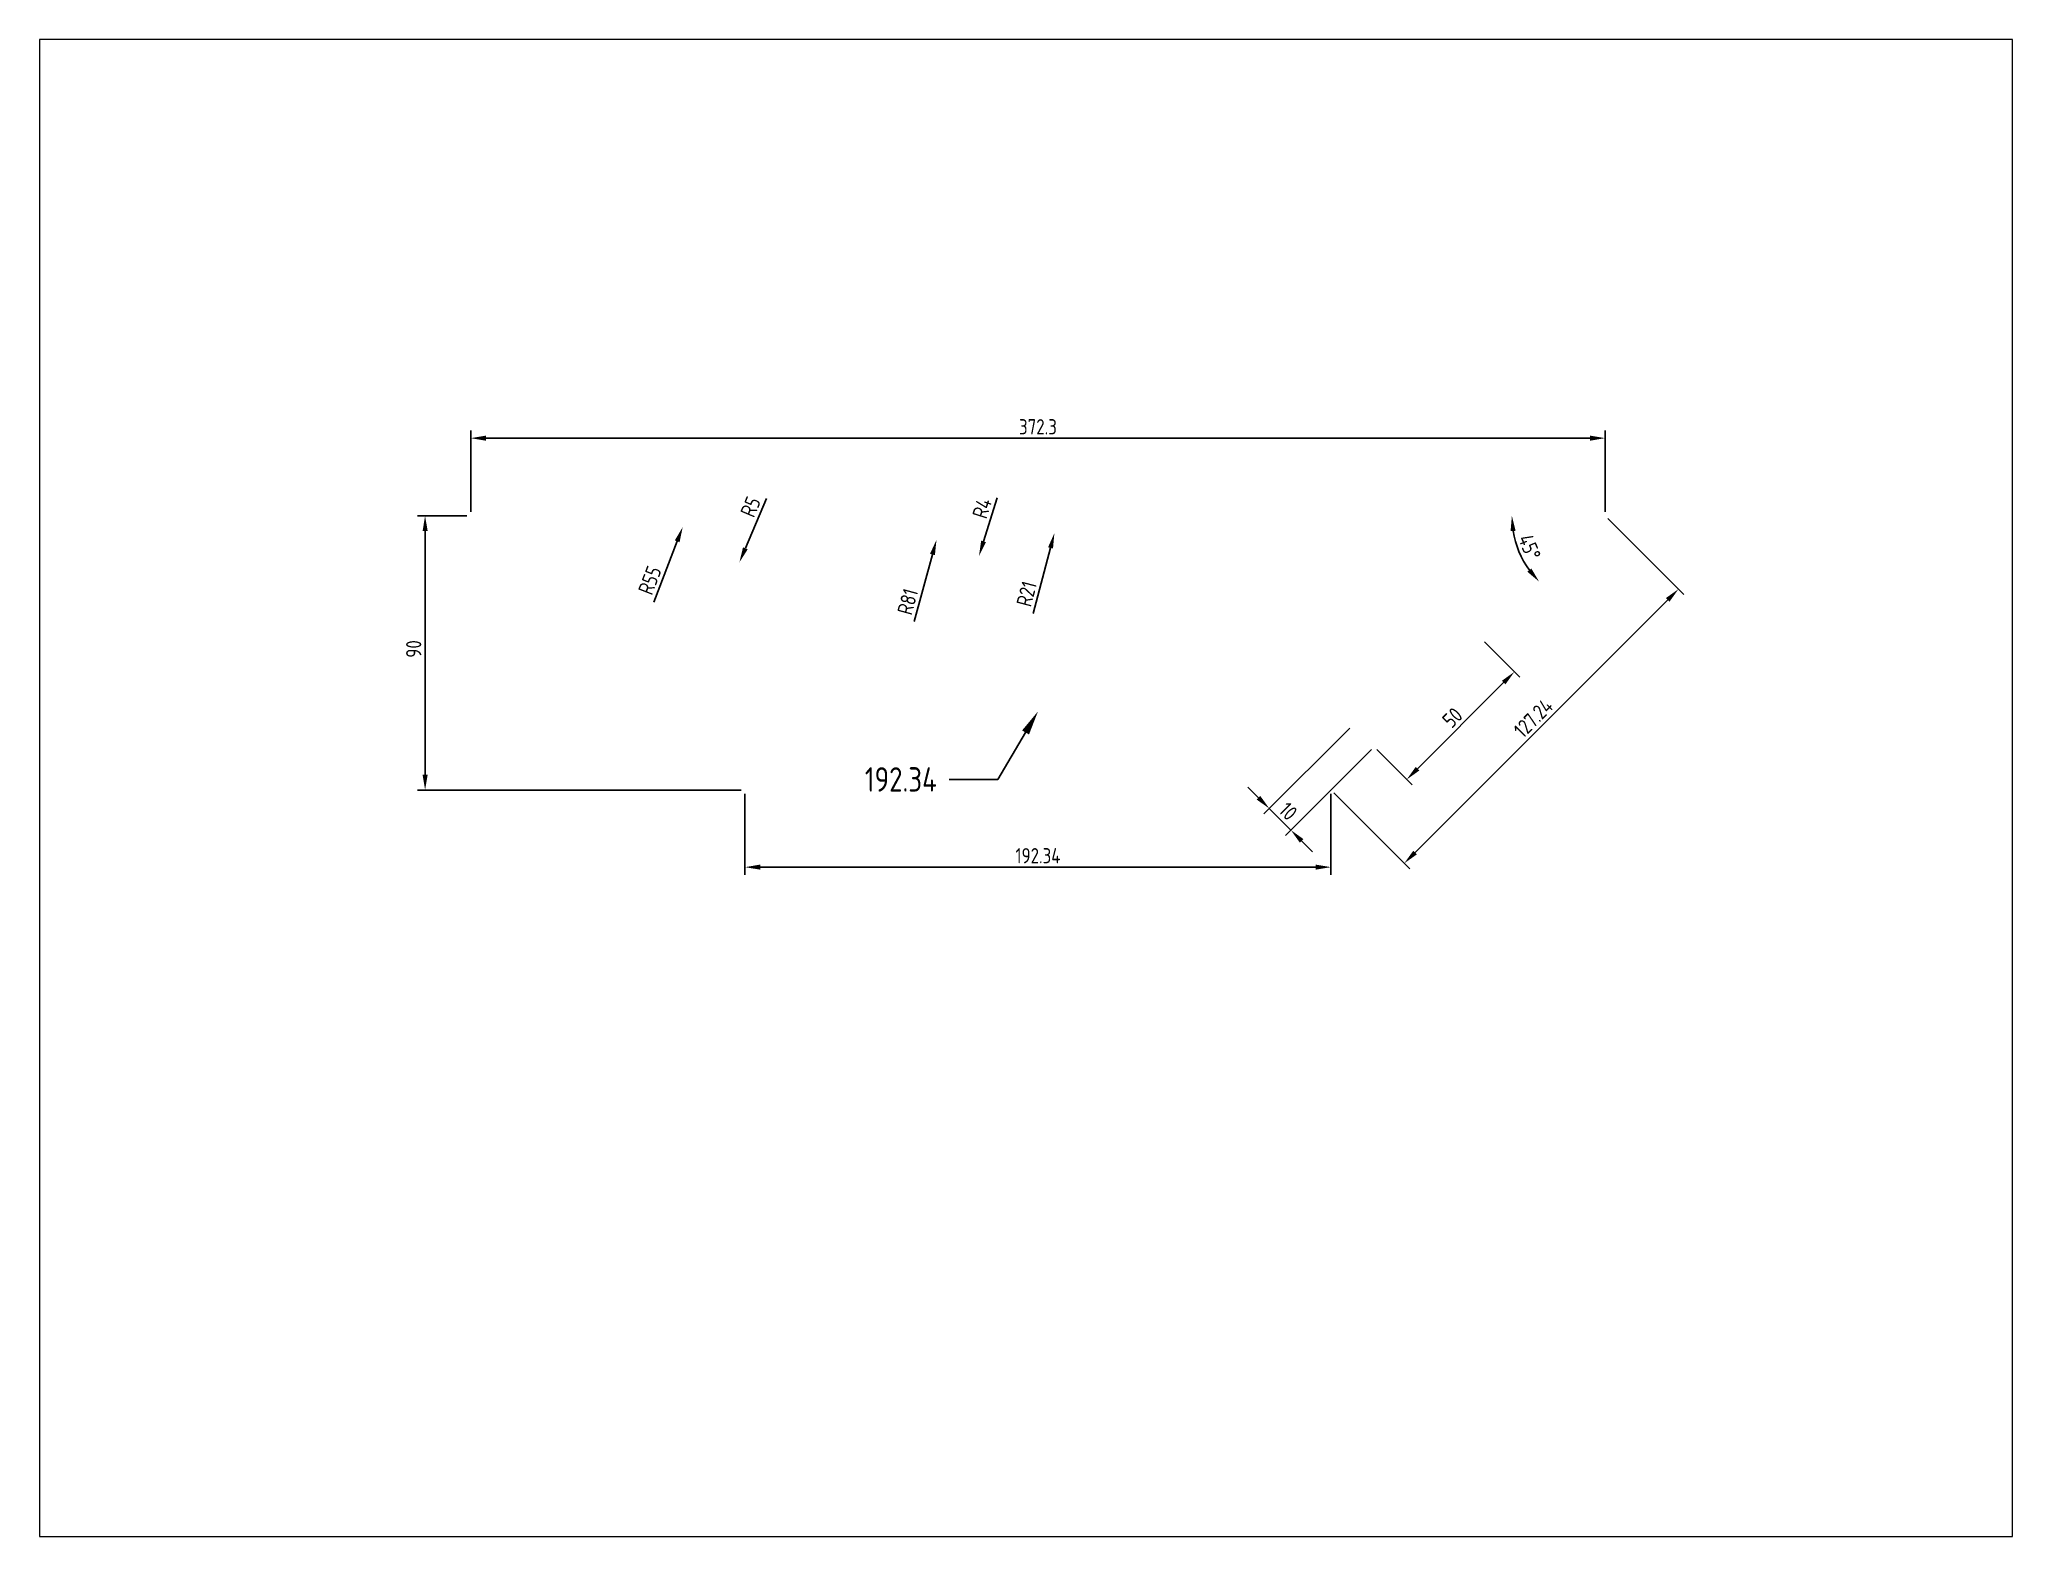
# Paper-space layout 'Лист1' of a CAD drawing. Header units: millimetres. Extents: x 26 to 231, y 20 to 176.
# The model-space entities are those that its viewports show. They can reach past a viewport. Long polylines and large blocks are cut down to what shows.
import ezdxf
from ezdxf import colors
from ezdxf.entities.mleader import LeaderData, LeaderLine
from ezdxf.math import Vec2, Vec3

# ---------------------------------------------------------------- set-up
doc = ezdxf.new("R2010")
doc.units = ezdxf.units.MM
doc.styles.get("Standard").update_dxf_attribs({"font": 'GOST.ttf'})
doc.dimstyles.new('ISO-25', dxfattribs={"dimtxt": 2.5, "dimasz": 2.5, "dimexe": 1.25, "dimexo": 0.625, "dimtad": 1, "dimtxsty": 'Standard', "dimcen": 2.5, "dimadec": 0, "dimazin": 0, "dimtfac": 1, "dimtmove": 0, "dimatfit": 3, "dimfxl": 1, "dimarcsym": 0})

# ---------------------------------------------------------------- blocks, each defined once
blk = doc.blocks.new('*D15')
at = {"color": 0, "lineweight": -2, "transparency": 16777216}
for p, q in [((148.62, 626.15), (148.62, 639.51)), ((151.12, 638.26), (332.28, 638.26)), ((334.78, 626.15), (334.78, 639.51))]:
    blk.add_line(p, q, dxfattribs=at)
at = {"color": 0, "transparency": 16777216}
for points in [[(151.12, 638.68), (151.12, 637.84), (148.62, 638.26)], [(332.28, 638.68), (332.28, 637.84), (334.78, 638.26)]]:
    blk.add_solid(points, dxfattribs=at)
at = {"layer": 'Defpoints', "color": 0, "transparency": 16777216}
for p in [(334.78, 638.26), (148.62, 625.52), (334.78, 625.52, 1.25)]:
    blk.add_point(p, dxfattribs=at)
at = {"color": 0, "lineweight": 9, "transparency": 16777216, "insert": (241.7, 640.13), "char_height": 2.5, "attachment_point": 5}
blk.add_mtext('372.3', dxfattribs=at)
blk = doc.blocks.new('*D16')
at = {"color": 0, "lineweight": -2, "transparency": 16777216}
blk.add_arc((334.78, 625.52), 15.31, 189.3664, 215.6336, dxfattribs=at)
at = {"color": 0, "transparency": 16777216}
for points in [[(319.26, 623), (320.09, 623.06), (319.47, 625.52)], [(322.66, 616.87), (322.02, 616.33), (323.96, 614.7)]]:
    blk.add_solid(points, dxfattribs=at)
at = {"layer": 'Defpoints', "color": 0, "transparency": 16777216}
for p in [(309.94, 625.52, 1.25), (334.78, 625.52, 1.25), (332.28, 623.02, -1.25), (320, 621.56), (291.61, 582.35, -1.25)]:
    blk.add_point(p, dxfattribs=at)
at = {"color": 0, "lineweight": 9, "transparency": 16777216, "insert": (322.37, 620.38), "char_height": 2.5, "attachment_point": 5, "rotation": 292.5}
blk.add_mtext('45°', dxfattribs=at)
blk = doc.blocks.new('*D19')
at = {"color": 0, "lineweight": -2, "transparency": 16777216}
blk.add_line((221.37, 608.17), (224.39, 619.17), dxfattribs=at)
at = {"color": 0, "transparency": 16777216}
blk.add_solid([(223.99, 619.28), (224.79, 619.06), (225.05, 621.58)], dxfattribs=at)
at = {"layer": 'Defpoints', "color": 0, "transparency": 16777216}
for p in [(225.05, 621.58, 1.25), (214.32, 582.44, 1.25)]:
    blk.add_point(p, dxfattribs=at)
at = {"color": 0, "lineweight": 9, "transparency": 16777216, "insert": (220.32, 611.43), "char_height": 2.5, "attachment_point": 5, "rotation": 74.6671}
blk.add_mtext('R81', dxfattribs=at)
blk = doc.blocks.new('*D20')
at = {"color": 0, "lineweight": -2, "transparency": 16777216}
blk.add_line((240.92, 609.46), (243.76, 620.25), dxfattribs=at)
at = {"color": 0, "transparency": 16777216}
blk.add_solid([(243.36, 620.36), (244.17, 620.15), (244.4, 622.67)], dxfattribs=at)
at = {"layer": 'Defpoints', "color": 0, "transparency": 16777216}
for p in [(244.4, 622.67, 1.25), (241.7, 612.41, 1.25)]:
    blk.add_point(p, dxfattribs=at)
at = {"color": 0, "lineweight": 9, "transparency": 16777216, "insert": (239.84, 612.71), "char_height": 2.5, "attachment_point": 5, "rotation": 75.2606}
blk.add_mtext('R21', dxfattribs=at)
blk = doc.blocks.new('*D21')
at = {"color": 0, "lineweight": -2, "transparency": 16777216}
blk.add_line((178.64, 611.36), (182.5, 621.33), dxfattribs=at)
at = {"color": 0, "transparency": 16777216}
blk.add_solid([(182.11, 621.48), (182.89, 621.18), (183.4, 623.66)], dxfattribs=at)
at = {"layer": 'Defpoints', "color": 0, "transparency": 16777216}
for p in [(183.4, 623.66, 1.25), (173.46, 598.02, 1.25)]:
    blk.add_point(p, dxfattribs=at)
at = {"color": 0, "lineweight": 9, "transparency": 16777216, "insert": (178.01, 614.94), "char_height": 2.5, "attachment_point": 5, "rotation": 68.8088}
blk.add_mtext('R55', dxfattribs=at)
blk = doc.blocks.new('*D22')
at = {"color": 0, "lineweight": -2, "transparency": 16777216}
blk.add_line((197.14, 628.33), (193.69, 620.18), dxfattribs=at)
at = {"color": 0, "transparency": 16777216}
blk.add_solid([(193.3, 620.34), (194.07, 620.02), (192.71, 617.88)], dxfattribs=at)
at = {"layer": 'Defpoints', "color": 0, "transparency": 16777216}
for p in [(193.69, 620.18, 1.25), (192.71, 617.88, 1.25)]:
    blk.add_point(p, dxfattribs=at)
at = {"color": 0, "lineweight": 9, "transparency": 16777216, "insert": (194.54, 626.99), "char_height": 2.5, "attachment_point": 5, "rotation": 66.9992}
blk.add_mtext('R5', dxfattribs=at)
blk = doc.blocks.new('*D23')
at = {"color": 0, "lineweight": -2, "transparency": 16777216}
blk.add_line((235.03, 628.45), (232.77, 621.3), dxfattribs=at)
at = {"color": 0, "transparency": 16777216}
blk.add_solid([(232.38, 621.43), (233.17, 621.18), (232.02, 618.92)], dxfattribs=at)
at = {"layer": 'Defpoints', "color": 0, "transparency": 16777216}
for p in [(232.02, 618.92, 1.25), (232.62, 620.82, 1.25)]:
    blk.add_point(p, dxfattribs=at)
at = {"color": 0, "lineweight": 9, "transparency": 16777216, "insert": (232.53, 626.76), "char_height": 2.5, "attachment_point": 5, "rotation": 72.4523}
blk.add_mtext('R4', dxfattribs=at)
blk = doc.blocks.new('*D24')
at = {"color": 0, "lineweight": -2, "transparency": 16777216}
for p, q in [((147.99, 625.52), (139.88, 625.52)), ((141.13, 623.02), (141.13, 583.02)), ((192.99, 580.52), (139.88, 580.52))]:
    blk.add_line(p, q, dxfattribs=at)
at = {"color": 0, "transparency": 16777216}
for points in [[(140.72, 623.02), (141.55, 623.02), (141.13, 625.52)], [(140.72, 583.02), (141.55, 583.02), (141.13, 580.52)]]:
    blk.add_solid(points, dxfattribs=at)
at = {"layer": 'Defpoints', "color": 0, "transparency": 16777216}
for p in [(148.62, 625.52), (141.13, 580.52), (193.62, 580.52, 1.25)]:
    blk.add_point(p, dxfattribs=at)
at = {"color": 0, "lineweight": 9, "transparency": 16777216, "insert": (139.26, 603.67), "char_height": 2.5, "attachment_point": 5, "rotation": 90}
blk.add_mtext('90', dxfattribs=at)
blk = doc.blocks.new('*D27')
at = {"color": 0, "lineweight": -2, "transparency": 16777216}
for p, q in [((314.97, 604.83), (320.77, 599.03)), ((318.12, 598.15), (303.98, 584.01)), ((297.3, 587.15), (303.09, 581.35))]:
    blk.add_line(p, q, dxfattribs=at)
at = {"color": 0, "transparency": 16777216}
for points in [[(317.82, 598.44), (318.41, 597.85), (319.89, 599.92)], [(303.68, 584.3), (304.27, 583.71), (302.21, 582.24)]]:
    blk.add_solid(points, dxfattribs=at)
at = {"layer": 'Defpoints', "color": 0, "transparency": 16777216}
for p in [(314.53, 605.27, 1.75), (296.85, 587.59, 1.75), (302.21, 582.24)]:
    blk.add_point(p, dxfattribs=at)
at = {"color": 0, "lineweight": 9, "transparency": 16777216, "insert": (309.72, 592.4), "char_height": 2.5, "attachment_point": 5, "rotation": 45}
blk.add_mtext('50', dxfattribs=at)
blk = doc.blocks.new('*D28')
at = {"color": 0, "lineweight": -2, "transparency": 16777216}
for p, q in [((335.23, 625.08), (347.7, 612.61)), ((345.05, 611.72), (303.58, 570.26)), ((290.23, 580.08), (302.7, 567.61))]:
    blk.add_line(p, q, dxfattribs=at)
at = {"color": 0, "transparency": 16777216}
for points in [[(344.75, 612.02), (345.34, 611.43), (346.81, 613.49)], [(303.29, 570.55), (303.88, 569.96), (301.81, 568.49)]]:
    blk.add_solid(points, dxfattribs=at)
at = {"layer": 'Defpoints', "color": 0, "transparency": 16777216}
for p in [(334.78, 625.52, 1.25), (289.78, 580.52, 1.25), (301.81, 568.49)]:
    blk.add_point(p, dxfattribs=at)
at = {"color": 0, "lineweight": 9, "transparency": 16777216, "insert": (322.99, 592.32), "char_height": 2.5, "attachment_point": 5, "rotation": 45}
blk.add_mtext('127.24', dxfattribs=at)
blk = doc.blocks.new('*D29')
at = {"color": 0, "lineweight": -2, "transparency": 16777216}
for p, q in [((292.88, 590.69), (278.78, 576.59)), ((296.41, 587.15), (282.32, 573.06)), ((277.9, 579.24), (276.13, 581.01)), ((283.2, 573.94), (279.67, 577.48)), ((284.97, 572.17), (286.74, 570.4))]:
    blk.add_line(p, q, dxfattribs=at)
at = {"color": 0, "transparency": 16777216}
for points in [[(278.19, 579.54), (277.6, 578.95), (279.67, 577.48)], [(285.26, 572.47), (284.68, 571.88), (283.2, 573.94)]]:
    blk.add_solid(points, dxfattribs=at)
at = {"layer": 'Defpoints', "color": 0, "transparency": 16777216}
for p in [(293.32, 591.13, 1.75), (296.85, 587.59, 1.75), (279.67, 577.48)]:
    blk.add_point(p, dxfattribs=at)
at = {"color": 0, "lineweight": 9, "transparency": 16777216, "insert": (282.76, 577.03), "char_height": 2.5, "attachment_point": 5, "rotation": 315}
blk.add_mtext('10', dxfattribs=at)
blk = doc.blocks.new('*D30')
at = {"color": 0, "lineweight": -2, "transparency": 16777216}
for p, q in [((193.62, 579.9), (193.62, 566.61)), ((289.78, 579.9), (289.78, 566.61)), ((196.12, 567.86), (287.28, 567.86))]:
    blk.add_line(p, q, dxfattribs=at)
at = {"color": 0, "transparency": 16777216}
for points in [[(196.12, 568.28), (196.12, 567.45), (193.62, 567.86)], [(287.28, 568.28), (287.28, 567.45), (289.78, 567.86)]]:
    blk.add_solid(points, dxfattribs=at)
at = {"layer": 'Defpoints', "color": 0, "transparency": 16777216}
for p in [(193.62, 580.52, 1.25), (289.78, 580.52, 1.25), (289.78, 567.86)]:
    blk.add_point(p, dxfattribs=at)
at = {"color": 0, "lineweight": 9, "transparency": 16777216, "insert": (241.7, 569.74), "char_height": 2.5, "attachment_point": 5}
blk.add_mtext('192.34', dxfattribs=at)

msp = doc.modelspace()

# ---------------------------------------------------------------- dimensions: what is measured, and where the dimension line sits
at = {"lineweight": 9}
dim = msp.add_linear_dim(base=(334.783, 638.258), p1=(148.617, 625.521), p2=(334.783, 625.521, 1.25), text='372.3', dimstyle='ISO-25', dxfattribs=at)
dim.commit()
dim.dimension.update_dxf_attribs({"geometry": '*D15', "text_midpoint": (241.7, 640.133)})
for center, mpoint, text, picture, middle in [((193.686, 620.181, 1.25), (192.71, 617.879, 1.25), 'R5', '*D22', (196.268, 626.262)), ((232.623, 620.824, 1.25), (232.02, 618.918, 1.25), 'R4', '*D23', (234.32, 626.19)), ((173.464, 598.021, 1.25), (183.405, 623.661, 1.25), 'R55', '*D21', (179.762, 614.265)), ((241.7, 612.414, 1.25), (244.399, 622.672, 1.25), 'R21', '*D20', (241.652, 612.229)), ((214.318, 582.437, 1.25), (225.051, 621.582, 1.25), 'R81', '*D19', (222.131, 610.933))]:
    dim = msp.add_radius_dim(center=center, mpoint=mpoint, text=text, dimstyle='ISO-25', dxfattribs=at)
    dim.commit()
    dim.dimension.update_dxf_attribs({"geometry": picture, "text_midpoint": middle, "dimtype": 164})
dim = msp.add_linear_dim(base=(141.133, 580.521), p1=(148.617, 625.521), p2=(193.617, 580.521, 1.25), angle=90, text='90', dimstyle='ISO-25', dxfattribs=at)
dim.commit()
dim.dimension.update_dxf_attribs({"geometry": '*D24', "text_midpoint": (141.133, 603.671), "dimtype": 160})
for p1, p2, distance, text, picture, middle in [((334.783, 625.521, 1.25), (289.783, 580.521, 1.25), 17.015, '127.24', '*D28', (322.989, 592.315)), ((314.532, 605.27, 1.75), (296.855, 587.592, 1.75), 7.571, '50', '*D27', (309.721, 592.403)), ((296.855, 587.592, 1.75), (293.319, 591.127, 1.75), 19.307, '10', '*D29', (282.761, 577.034)), ((193.617, 580.521, 1.25), (289.783, 580.521, 1.25), -12.658, '192.34', '*D30', (241.7, 569.738))]:
    dim = msp.add_aligned_dim(p1=p1, p2=p2, distance=distance, text=text, dimstyle='ISO-25', dxfattribs=at)
    dim.commit()
    dim.dimension.update_dxf_attribs({"geometry": picture, "text_midpoint": middle})
dim = msp.add_angular_dim_2l(base=(319.995, 621.558), line1=((332.283, 623.021, -1.25), (291.612, 582.349, -1.25)), line2=((309.936, 625.521, 1.25), (334.783, 625.521, 1.25)), dimstyle='ISO-25', dxfattribs=at)
dim.commit()
dim.dimension.update_dxf_attribs({"geometry": '*D16', "text_midpoint": (322.371, 620.379)})

# ---------------------------------------------------------------- leaders
ml = msp.add_multileader_mtext('Standard', dxfattribs=at)
ml.set_content('192.34', color=256)
ml.set_leader_properties()
ml.build(insert=Vec2(0, 0))
ctx = ml.context
ctx.base_point, ctx.plane_origin = Vec3(209.127, 582.257, 6.25), Vec3(241.7, 593.405, 6.25)
ctx.text_align_type = 2
notes = []
notes.append((ctx, [(0, (1, 1, 0), (235.112, 582.257, 6.25), (-1, 0), 8, [(0, [(241.7, 593.405, 6.25)], 0, [])])]))
ctx.mtext.insert, ctx.mtext.alignment, ctx.mtext.flow_direction = Vec3(225.112, 584.257, 6.25), 3, 5
for ctx, leaders in notes:
    for number, flags, end, landing, length, lines in leaders:
        leader = LeaderData()
        leader.index, (leader.has_last_leader_line, leader.has_dogleg_vector, leader.attachment_direction) = number, flags
        leader.last_leader_point, leader.dogleg_vector, leader.dogleg_length = Vec3(end), Vec3(landing), length
        for number, points, colour, breaks in lines:
            line = LeaderLine()
            line.index, line.vertices, line.color, line.breaks = number, Vec3.list(points), colors.encode_raw_color(colour), breaks
            leader.lines.append(line)
        ctx.leaders.append(leader)

psp = doc.layouts.new('Лист1')

# ---------------------------------------------------------------- viewports
at = {"layer": '0', "view_target_point": (291.563, 625.24)}
psp.add_viewport(center=(128.5, 97.5), size=(205.6, 156), view_center_point=(-51.824, -44.39), view_height=245.6718, dxfattribs=at)

doc.saveas('drawing.dxf')
